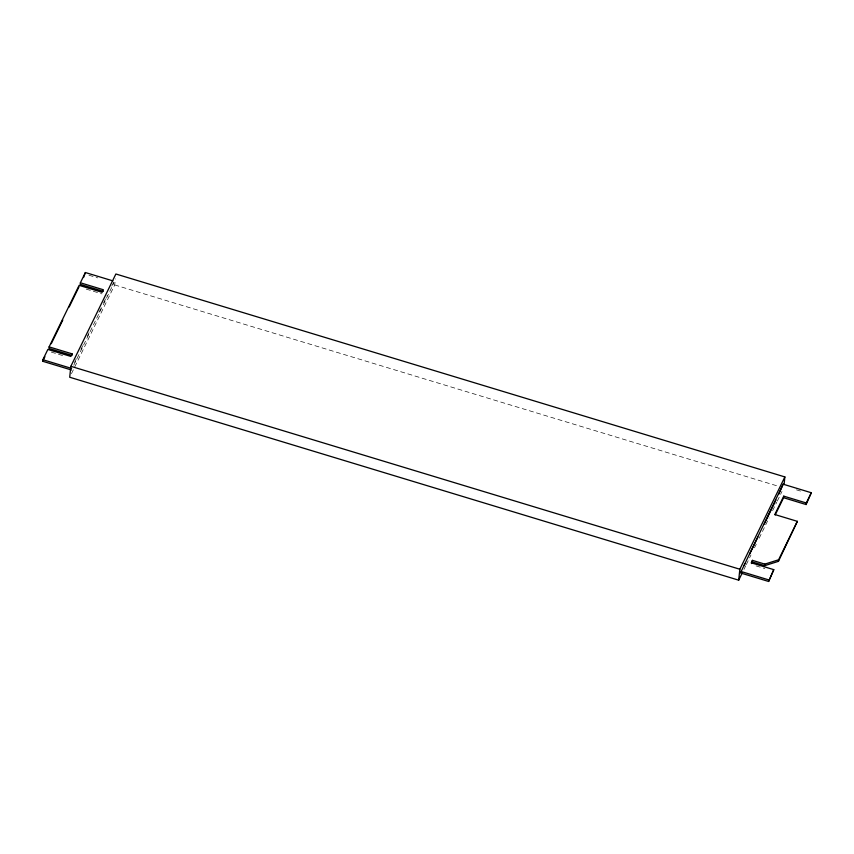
<?xml version="1.0" encoding="UTF-8"?>
<svg xmlns="http://www.w3.org/2000/svg" width="854" height="854" viewBox="0 0 854 854"><rect width="100%" height="100%" fill="white"/><g stroke="black" fill="none" stroke-linecap="round" stroke-linejoin="round"><path stroke-width="0.64" stroke-dasharray="4.27 3.2" d="M71.458 373.646L114.724 284.937L115.365 278.863M74.522 362.448L76.273 358.872M80.927 349.318L82.678 345.731M87.343 336.177L89.083 332.601M98.989 312.297L100.74 308.71M103.644 302.743L107.145 295.58M111.799 286.026L114.126 281.244M73.775 365.213L113.966 282.813M743.962 569.394L745.713 565.796M746.3 564.601L750.976 555.004M754.488 547.809L756.238 544.222M759.163 538.223L769.102 517.844M772.614 510.649L776.702 502.259M777.289 501.063L781.965 491.477M88.965 275.234L97.719 277.881M796.44 489.833L801.34 491.328M114.724 284.937L778.613 486.332M86.233 289.111L101.968 293.883M51.336 352.115L64.648 356.15M756.089 565.903L764.853 568.561"/><path stroke-width="1.28" d="M71.448 369.985L42.7 361.263L42.86 359.705L47.867 349.446L70.861 356.428L72.12 353.855L49.116 346.884L79.134 285.343L102.128 292.324L103.377 289.762L80.383 282.781L85.379 272.533L112.877 280.87M49.116 346.884L48.956 348.443L71.95 355.424L72.12 353.855M784.1 484.229L784.869 476.927L115.877 273.995L70.85 366.302L69.708 377.244L738.699 580.176L742.211 572.991M80.383 282.781L80.212 284.35L103.217 291.321M85.379 272.533L83.553 277.507M738.699 580.176L739.842 569.234L784.869 476.927M806.133 504.554L811.3 492.737L783.129 484.186L740.439 572.927L768.621 581.467L773.788 569.65L751.242 562.818L752.438 560.363L764.821 564.12L778.602 559.776L797.348 521.346L774.802 514.514L783.759 496.153L806.293 502.985L806.133 504.554L783.588 497.711L783.759 496.153M751.477 563.565L752.438 560.363M752.278 561.921L764.661 565.679L764.821 564.12M768.621 581.467L773.788 569.65M783.129 484.186L778.88 494.114M764.661 565.679L778.432 561.345L778.602 559.776M797.348 521.346L778.432 561.345M42.7 361.263L44.92 356.705M51.261 343.714L62.801 320.047M69.153 307.024L78.963 286.912M743.941 565.764L745.104 563.373M749.759 553.819L757.914 537.102M764.319 523.961L775.966 500.081M775.197 514.93L783.588 497.711M806.293 502.985L811.3 492.737M70.85 366.302L739.842 569.234M42.86 359.705L71.608 368.426M740.61 571.358L768.781 579.909"/></g></svg>
